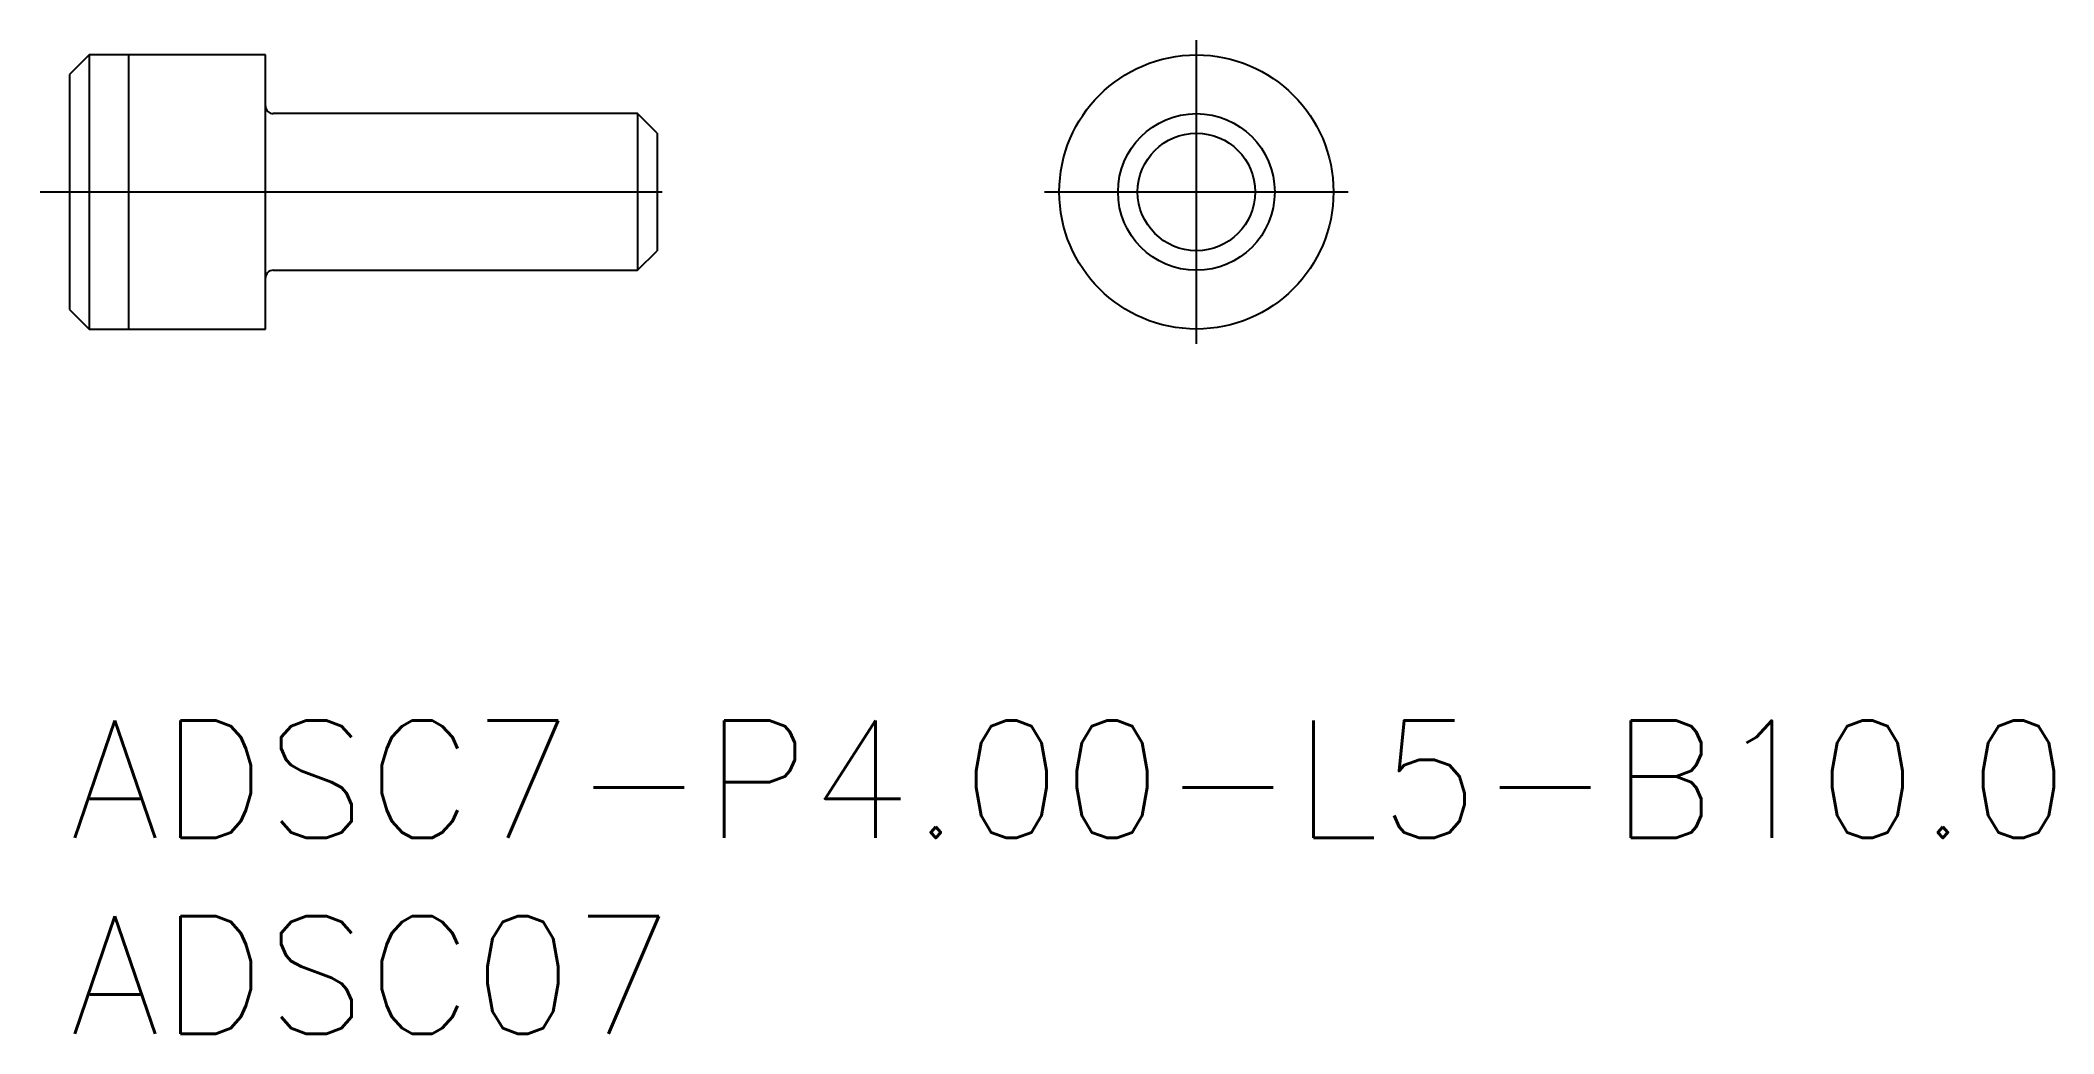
# Model space of a CAD drawing. Extents: x -0.8 to 50.7, y -8 to 17.4.
import ezdxf

# ---------------------------------------------------------------- set-up
doc = ezdxf.new("R2010")
doc.units = 0
doc.header["$LTSCALE"] = 0.5
doc.linetypes.add('CENTER', pattern=[50.8, 31.75, -6.35, 6.35, -6.35])
for name, color, linetype in [('MSM_CENTER', 1, 'CENTER'), ('MSM_CONTINUOUS', 7, 'CONTINUOUS'), ('MSM_NARROW', 5, 'CONTINUOUS'), ('MSM_PART_NUMBER', 7, 'CONTINUOUS')]:
    doc.layers.add(name, color=color, linetype=linetype)
doc.styles.get("Standard").update_dxf_attribs({"font": 'txt.shx', "height": 1, "bigfont": 'bigfont.shx'})

# ---------------------------------------------------------------- blocks, each defined once
blk = doc.blocks.new('*U14')
at = {"layer": 'MSM_PART_NUMBER'}
blk.add_text('ADSC7-P4.00-L5-B10.0', height=3, dxfattribs=at).set_placement((0, -3))
blk = doc.blocks.new('*U15')
at = {"layer": 'MSM_PART_NUMBER'}
blk.add_text('ADSC07', height=3, dxfattribs=at).set_placement((0, -8))

msp = doc.modelspace()

# ---------------------------------------------------------------- linework, layer by layer
at = {"layer": 'MSM_CENTER'}
for p, q in [((28.768, 9.625), (28.768, 17.375)), ((-0.75, 13.5), (16.075, 13.5)), ((24.893, 13.5), (32.643, 13.5))]:
    msp.add_line(p, q, dxfattribs=at)
at = {"layer": 'MSM_CONTINUOUS'}
for p, q in [((0.5, 17), (0, 16.5)), ((5, 17), (0.5, 17)), ((0.5, 17), (0.5, 10)), ((5, 10), (5, 17)), ((0, 16.5), (0, 10.5)), ((14.5, 15.5), (5.2, 15.5)), ((15, 15), (14.5, 15.5)), ((14.5, 15.5), (14.5, 11.5)), ((15, 15), (15, 12)), ((14.5, 11.5), (15, 12)), ((5.2, 11.5), (14.5, 11.5)), ((0, 10.5), (0.5, 10)), ((0.5, 10), (5, 10))]:
    msp.add_line(p, q, dxfattribs=at)
for radius in [3.5, 2, 1.5]:
    msp.add_circle((28.768, 13.5), radius, dxfattribs=at)
for centre, start, end in [((5.2, 15.7), 180, 270), ((5.2, 11.3), 90, 180)]:
    msp.add_arc(centre, 0.2, start, end, dxfattribs=at)
at = {"layer": 'MSM_NARROW'}
msp.add_line((1.5, 17), (1.5, 10), dxfattribs=at)

# ---------------------------------------------------------------- block references
at = {"layer": 'MSM_CONTINUOUS'}
for name in ['*U14', '*U15']:
    msp.add_blockref(name, (0, 0), dxfattribs=at)

doc.saveas('drawing.dxf')
